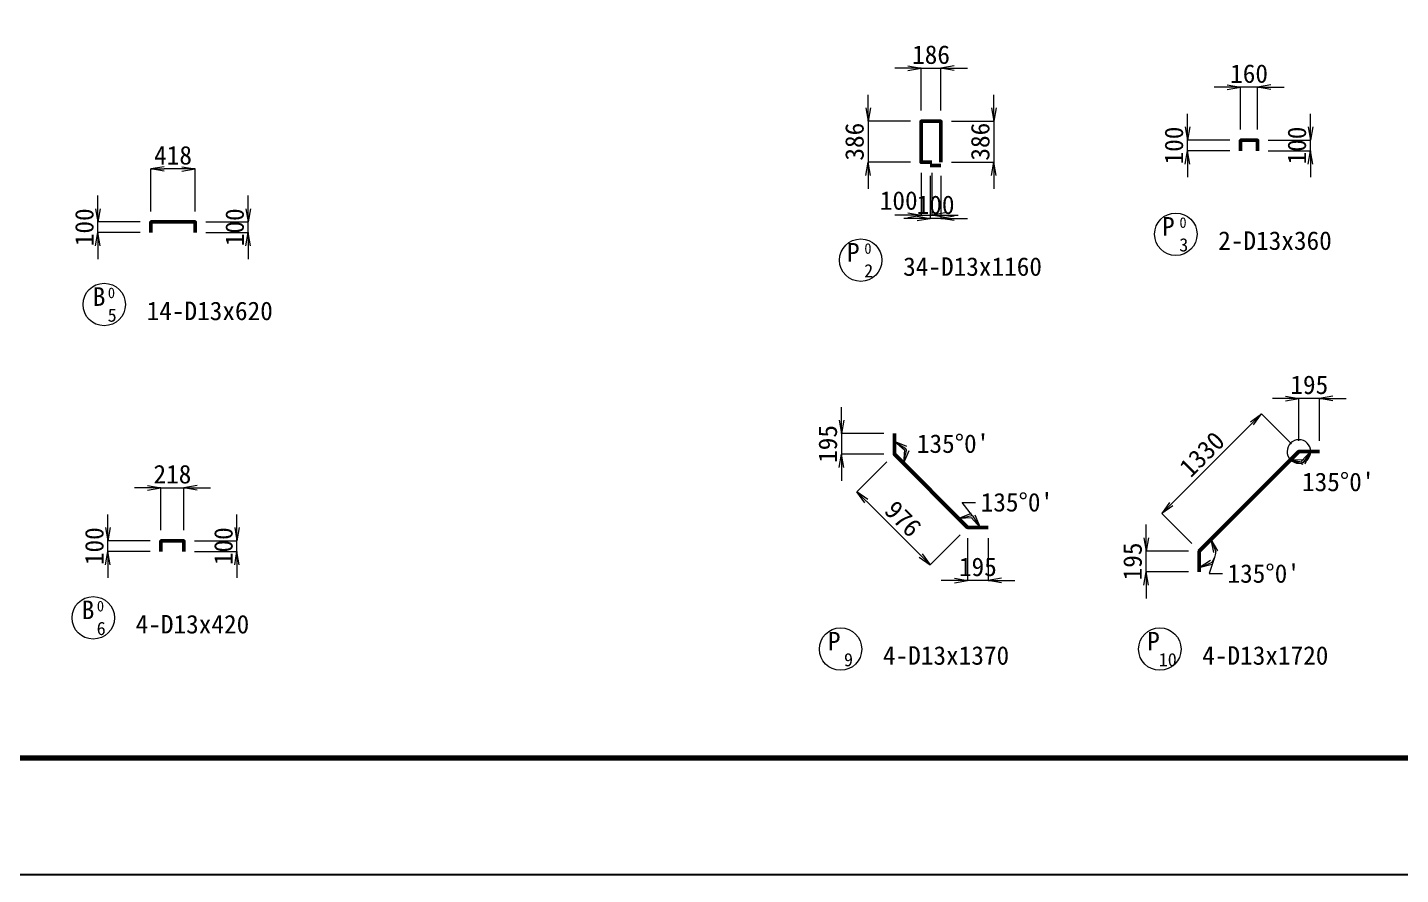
# Model space of a CAD drawing. Header units: millimetres. Extents: x 169470 to 758170, y -17820 to 11880.
# Drawn here: x 564894 to 577846, y -17820 to -9831 of the extents above; entities that cross this region are included whole.
import ezdxf
from ezdxf.enums import TextEntityAlignment as Align

# ---------------------------------------------------------------- set-up
doc = ezdxf.new("R2010")
doc.units = ezdxf.units.MM
doc.header["$LTSCALE"] = 50
doc.header["$PDSIZE"] = 300
doc.layers.get('Defpoints').update_dxf_attribs({"color": 151})
for name, color, linetype, lineweight in [('D-STR', 1, 'Continuous', 50), ('D-STR-DIM', 7, 'Continuous', 13), ('D-STR-TXT', 7, 'Continuous', 13), ('D-TTL', 2, 'Continuous', 140)]:
    doc.layers.add(name, color=color, linetype=linetype, lineweight=lineweight)
doc.styles.add('MS ゴシック', font='MS Gothic.ttf')
doc.styles.add('YOKO_GOTHIC', font='MS Gothic.ttf')
doc.dimstyles.new('DIM-50', dxfattribs={"dimscale": 50, "dimtxt": 3.5, "dimasz": 2.5, "dimexe": 0, "dimexo": 2, "dimgap": 0.8, "dimtad": 1, "dimdec": 0, "dimzin": 1, "dimdsep": 46, "dimtxsty": 'MS ゴシック', "dimblk": 'OPEN', "dimcen": 0.1, "dimclrd": 256, "dimclre": 256, "dimclrt": 256, "dimaunit": 1, "dimadec": 3, "dimazin": 0, "dimtfac": 1, "dimtdec": 0, "dimtix": 1, "dimtmove": 2, "dimatfit": 3, "dimldrblk": 'OPEN', "dimfxl": 1, "dimlwd": -1, "dimlwe": -1, "dimarcsym": 2})

# ---------------------------------------------------------------- blocks, each defined once
blk = doc.blocks.new('_Open')
at = {"color": 0, "linetype": 'ByBlock', "lineweight": -2}
for p, q in [((-1, 0.17), (0, 0)), ((-1, -0.17), (0, 0)), ((0, 0), (-1, 0))]:
    blk.add_line(p, q, dxfattribs=at)
blk = doc.blocks.new('*D2112')
at = {"layer": 'D-STR-DIM', "ltscale": 1500, "transparency": 16777216}
for p, q in [((566058, -11565), (566058, -11165)), ((566351, -11165), (566183, -11165)), ((566476, -11565), (566476, -11165))]:
    blk.add_line(p, q, dxfattribs=at)
at = {"layer": 'Defpoints', "color": 0, "ltscale": 1500, "transparency": 16777216}
for p in [(566058, -11165), (566058, -11665), (566476, -11665)]:
    blk.add_point(p, dxfattribs=at)
at = {"layer": 'D-STR-DIM', "ltscale": 1500, "transparency": 16777216, "xscale": 125, "yscale": 125, "zscale": 125, "rotation": 180}
blk.add_blockref('_Open', (566058, -11165), dxfattribs=at)
at = {"layer": 'D-STR-DIM', "ltscale": 1500, "transparency": 16777216, "xscale": 125, "yscale": 125, "zscale": 125}
blk.add_blockref('_Open', (566476, -11165), dxfattribs=at)
at = {"layer": 'D-STR-DIM', "ltscale": 1500, "transparency": 16777216, "insert": (566267, -11037), "char_height": 175, "attachment_point": 5, "style": 'MS ゴシック'}
blk.add_mtext('418', dxfattribs=at)
blk = doc.blocks.new('*D2113')
at = {"layer": 'D-STR-DIM', "ltscale": 1500, "transparency": 16777216}
for p, q in [((565558, -11540), (565558, -11415)), ((565958, -11665), (565558, -11665)), ((565558, -11765), (565558, -11665)), ((565958, -11765), (565558, -11765)), ((565558, -11890), (565558, -12015))]:
    blk.add_line(p, q, dxfattribs=at)
at = {"layer": 'Defpoints', "color": 0, "ltscale": 1500, "transparency": 16777216}
for p in [(565558, -11665), (566058, -11665), (566058, -11765)]:
    blk.add_point(p, dxfattribs=at)
at = {"layer": 'D-STR-DIM', "ltscale": 1500, "transparency": 16777216, "xscale": 125, "yscale": 125, "zscale": 125}
for p, rotation in [((565558, -11665), 270), ((565558, -11765), 90)]:
    blk.add_blockref('_Open', p, dxfattribs=dict(at, rotation=rotation))
at = {"layer": 'D-STR-DIM', "ltscale": 1500, "transparency": 16777216, "insert": (565431, -11715), "char_height": 175, "attachment_point": 5, "rotation": 90, "style": 'MS ゴシック'}
blk.add_mtext('100', dxfattribs=at)
blk = doc.blocks.new('*D2114')
at = {"layer": 'D-STR-DIM', "ltscale": 1500, "transparency": 16777216}
for p, q in [((566976, -11540), (566976, -11415)), ((566576, -11665), (566976, -11665)), ((566576, -11765), (566976, -11765)), ((566976, -11765), (566976, -11665)), ((566976, -11890), (566976, -12015))]:
    blk.add_line(p, q, dxfattribs=at)
at = {"layer": 'Defpoints', "color": 0, "ltscale": 1500, "transparency": 16777216}
for p in [(566476, -11665), (566476, -11765), (566976, -11665)]:
    blk.add_point(p, dxfattribs=at)
at = {"layer": 'D-STR-DIM', "ltscale": 1500, "transparency": 16777216, "xscale": 125, "yscale": 125, "zscale": 125}
for p, rotation in [((566976, -11665), 270), ((566976, -11765), 90)]:
    blk.add_blockref('_Open', p, dxfattribs=dict(at, rotation=rotation))
at = {"layer": 'D-STR-DIM', "ltscale": 1500, "transparency": 16777216, "insert": (566849, -11715), "char_height": 175, "attachment_point": 5, "rotation": 90, "style": 'MS ゴシック'}
blk.add_mtext('100', dxfattribs=at)
blk = doc.blocks.new('*D2115')
at = {"layer": 'D-STR-DIM', "ltscale": 1500, "transparency": 16777216}
for p, q in [((566027, -14173), (565902, -14173)), ((566152, -14573), (566152, -14173)), ((566152, -14173), (566370, -14173)), ((566370, -14573), (566370, -14173)), ((566495, -14173), (566620, -14173))]:
    blk.add_line(p, q, dxfattribs=at)
at = {"layer": 'Defpoints', "color": 0, "ltscale": 1500, "transparency": 16777216}
for p in [(566370, -14173), (566152, -14673), (566370, -14673)]:
    blk.add_point(p, dxfattribs=at)
at = {"layer": 'D-STR-DIM', "ltscale": 1500, "transparency": 16777216, "xscale": 125, "yscale": 125, "zscale": 125}
blk.add_blockref('_Open', (566152, -14173), dxfattribs=at)
at = {"layer": 'D-STR-DIM', "ltscale": 1500, "transparency": 16777216, "xscale": 125, "yscale": 125, "zscale": 125, "rotation": 180}
blk.add_blockref('_Open', (566370, -14173), dxfattribs=at)
at = {"layer": 'D-STR-DIM', "ltscale": 1500, "transparency": 16777216, "insert": (566261, -14045), "char_height": 175, "attachment_point": 5, "style": 'MS ゴシック'}
blk.add_mtext('218', dxfattribs=at)
blk = doc.blocks.new('*D2116')
at = {"layer": 'D-STR-DIM', "ltscale": 1500, "transparency": 16777216}
for p, q in [((565652, -14548), (565652, -14423)), ((566052, -14673), (565652, -14673)), ((565652, -14773), (565652, -14673)), ((566052, -14773), (565652, -14773)), ((565652, -14898), (565652, -15023))]:
    blk.add_line(p, q, dxfattribs=at)
at = {"layer": 'Defpoints', "color": 0, "ltscale": 1500, "transparency": 16777216}
for p in [(565652, -14673), (566152, -14673), (566152, -14773)]:
    blk.add_point(p, dxfattribs=at)
at = {"layer": 'D-STR-DIM', "ltscale": 1500, "transparency": 16777216, "xscale": 125, "yscale": 125, "zscale": 125}
for p, rotation in [((565652, -14673), 270), ((565652, -14773), 90)]:
    blk.add_blockref('_Open', p, dxfattribs=dict(at, rotation=rotation))
at = {"layer": 'D-STR-DIM', "ltscale": 1500, "transparency": 16777216, "insert": (565525, -14723), "char_height": 175, "attachment_point": 5, "rotation": 90, "style": 'MS ゴシック'}
blk.add_mtext('100', dxfattribs=at)
blk = doc.blocks.new('*D2036')
at = {"layer": 'D-STR-DIM', "ltscale": 1500, "transparency": 16777216}
for p, q in [((566870, -14548), (566870, -14423)), ((566470, -14673), (566870, -14673)), ((566870, -14773), (566870, -14673)), ((566470, -14773), (566870, -14773)), ((566870, -14898), (566870, -15023))]:
    blk.add_line(p, q, dxfattribs=at)
at = {"layer": 'Defpoints', "color": 0, "ltscale": 1500, "transparency": 16777216}
for p in [(566370, -14673), (566870, -14673), (566370, -14773)]:
    blk.add_point(p, dxfattribs=at)
at = {"layer": 'D-STR-DIM', "ltscale": 1500, "transparency": 16777216, "xscale": 125, "yscale": 125, "zscale": 125}
for p, rotation in [((566870, -14673), 270), ((566870, -14773), 90)]:
    blk.add_blockref('_Open', p, dxfattribs=dict(at, rotation=rotation))
at = {"layer": 'D-STR-DIM', "ltscale": 1500, "transparency": 16777216, "insert": (566743, -14723), "char_height": 175, "attachment_point": 5, "rotation": 90, "style": 'MS ゴシック'}
blk.add_mtext('100', dxfattribs=at)
blk = doc.blocks.new('*D1997')
at = {"layer": 'D-STR-DIM', "ltscale": 1500, "transparency": 16777216}
for p, q in [((572572, -13536), (572572, -13411)), ((572972, -13661), (572572, -13661)), ((572572, -13661), (572572, -13856)), ((572972, -13856), (572572, -13856)), ((572572, -13981), (572572, -14106))]:
    blk.add_line(p, q, dxfattribs=at)
at = {"layer": 'Defpoints', "color": 0, "ltscale": 1500, "transparency": 16777216}
for p in [(573072, -13661), (572572, -13856), (573072, -13856)]:
    blk.add_point(p, dxfattribs=at)
at = {"layer": 'D-STR-DIM', "ltscale": 1500, "transparency": 16777216, "xscale": 125, "yscale": 125, "zscale": 125}
for p, rotation in [((572572, -13661), 270), ((572572, -13856), 90)]:
    blk.add_blockref('_Open', p, dxfattribs=dict(at, rotation=rotation))
at = {"layer": 'D-STR-DIM', "ltscale": 1500, "transparency": 16777216, "insert": (572444, -13759), "char_height": 175, "attachment_point": 5, "rotation": 90, "style": 'MS ゴシック'}
blk.add_mtext('195', dxfattribs=at)
blk = doc.blocks.new('*D1998')
at = {"layer": 'D-STR-DIM', "ltscale": 1500, "transparency": 16777216}
for p, q in [((573762, -14646), (573762, -15046)), ((573957, -14646), (573957, -15046)), ((573637, -15046), (573512, -15046)), ((573957, -15046), (573762, -15046)), ((574082, -15046), (574207, -15046))]:
    blk.add_line(p, q, dxfattribs=at)
at = {"layer": 'Defpoints', "color": 0, "ltscale": 1500, "transparency": 16777216}
for p in [(573762, -14546), (573957, -14546), (573762, -15046)]:
    blk.add_point(p, dxfattribs=at)
at = {"layer": 'D-STR-DIM', "ltscale": 1500, "transparency": 16777216, "xscale": 125, "yscale": 125, "zscale": 125}
blk.add_blockref('_Open', (573762, -15046), dxfattribs=at)
at = {"layer": 'D-STR-DIM', "ltscale": 1500, "transparency": 16777216, "xscale": 125, "yscale": 125, "zscale": 125, "rotation": 180}
blk.add_blockref('_Open', (573957, -15046), dxfattribs=at)
at = {"layer": 'D-STR-DIM', "ltscale": 1500, "transparency": 16777216, "insert": (573859, -14919), "char_height": 175, "attachment_point": 5, "style": 'MS ゴシック'}
blk.add_mtext('195', dxfattribs=at)
blk = doc.blocks.new('*D1999')
at = {"layer": 'D-STR-DIM', "ltscale": 1500, "transparency": 16777216}
for p, q in [((573001, -13927), (572718, -14210)), ((572807, -14298), (573320, -14811)), ((573691, -14617), (573408, -14900))]:
    blk.add_line(p, q, dxfattribs=at)
at = {"layer": 'Defpoints', "color": 0, "ltscale": 1500, "transparency": 16777216}
for p in [(573072, -13856), (573762, -14546), (573408, -14900)]:
    blk.add_point(p, dxfattribs=at)
at = {"layer": 'D-STR-DIM', "ltscale": 1500, "transparency": 16777216, "xscale": 125, "yscale": 125, "zscale": 125}
for p, rotation in [((572718, -14210), 134.9999999999952), ((573408, -14900), 314.9999999999952)]:
    blk.add_blockref('_Open', p, dxfattribs=dict(at, rotation=rotation))
at = {"layer": 'D-STR-DIM', "ltscale": 1500, "transparency": 16777216, "insert": (573153, -14465), "char_height": 175, "attachment_point": 5, "rotation": 315, "style": 'MS ゴシック'}
blk.add_mtext('976', dxfattribs=at)
blk = doc.blocks.new('*D2000')
at = {"layer": 'D-STR-DIM', "ltscale": 1500, "transparency": 16777216}
blk.add_arc((573072, -13856), 121, 17.4577, 27.5423, dxfattribs=at)
at = {"layer": 'Defpoints', "color": 0, "ltscale": 1500, "transparency": 16777216}
for p in [(573072, -13661), (573072, -13856), (573072, -13856), (573157, -13771), (573762, -14546)]:
    blk.add_point(p, dxfattribs=at)
at = {"layer": 'D-STR-DIM', "ltscale": 1500, "transparency": 16777216, "xscale": 125, "yscale": 125, "zscale": 125}
for p, rotation in [((573072, -13736), 148.7711581271424), ((573157, -13941), 256.2288418728323)]:
    blk.add_blockref('_Open', p, dxfattribs=dict(at, rotation=rotation))
at = {"layer": 'D-STR-DIM', "ltscale": 1500, "transparency": 16777216, "insert": (573625, -13757), "char_height": 175, "attachment_point": 5, "style": 'MS ゴシック'}
blk.add_mtext("135°0'", dxfattribs=at)
blk = doc.blocks.new('*D2001')
at = {"layer": 'D-STR-DIM', "ltscale": 1500, "transparency": 16777216}
for p, q in [((573807, -14437), (573712, -14310)), ((573712, -14310), (573837, -14310))]:
    blk.add_line(p, q, dxfattribs=at)
blk.add_arc((573762, -14546), 118, 64.1377, 70.8623, dxfattribs=at)
at = {"layer": 'Defpoints', "color": 0, "ltscale": 1500, "transparency": 16777216}
for p in [(573072, -13856), (573762, -14428), (573762, -14546), (573762, -14546), (573957, -14546)]:
    blk.add_point(p, dxfattribs=at)
at = {"layer": 'D-STR-DIM', "ltscale": 1500, "transparency": 16777216, "xscale": 125, "yscale": 125, "zscale": 125}
for p, rotation in [((573679, -14463), 192.9311548113372), ((573880, -14546), 302.0688451886578)]:
    blk.add_blockref('_Open', p, dxfattribs=dict(at, rotation=rotation))
at = {"layer": 'D-STR-DIM', "ltscale": 1500, "transparency": 16777216, "insert": (574227, -14310), "char_height": 175, "attachment_point": 5, "style": 'MS ゴシック'}
blk.add_mtext("135°0'", dxfattribs=at)
blk = doc.blocks.new('*D2002')
at = {"layer": 'D-STR-DIM', "ltscale": 1500, "transparency": 16777216}
for p, q in [((576762, -13330), (576637, -13330)), ((576887, -13730), (576887, -13330)), ((577082, -13330), (576887, -13330)), ((577082, -13730), (577082, -13330)), ((577207, -13330), (577332, -13330))]:
    blk.add_line(p, q, dxfattribs=at)
at = {"layer": 'Defpoints', "color": 0, "ltscale": 1500, "transparency": 16777216}
for p in [(576887, -13330), (576887, -13830), (577082, -13830)]:
    blk.add_point(p, dxfattribs=at)
at = {"layer": 'D-STR-DIM', "ltscale": 1500, "transparency": 16777216, "xscale": 125, "yscale": 125, "zscale": 125}
blk.add_blockref('_Open', (576887, -13330), dxfattribs=at)
at = {"layer": 'D-STR-DIM', "ltscale": 1500, "transparency": 16777216, "xscale": 125, "yscale": 125, "zscale": 125, "rotation": 180}
blk.add_blockref('_Open', (577082, -13330), dxfattribs=at)
at = {"layer": 'D-STR-DIM', "ltscale": 1500, "transparency": 16777216, "insert": (576985, -13202), "char_height": 175, "attachment_point": 5, "style": 'MS ゴシック'}
blk.add_mtext('195', dxfattribs=at)
blk = doc.blocks.new('*D2003')
at = {"layer": 'D-STR-DIM', "ltscale": 1500, "transparency": 16777216}
for p, q in [((575447, -14645), (575447, -14520)), ((575847, -14770), (575447, -14770)), ((575447, -14965), (575447, -14770)), ((575847, -14965), (575447, -14965)), ((575447, -15090), (575447, -15215))]:
    blk.add_line(p, q, dxfattribs=at)
at = {"layer": 'Defpoints', "color": 0, "ltscale": 1500, "transparency": 16777216}
for p in [(575447, -14770), (575947, -14770), (575947, -14965)]:
    blk.add_point(p, dxfattribs=at)
at = {"layer": 'D-STR-DIM', "ltscale": 1500, "transparency": 16777216, "xscale": 125, "yscale": 125, "zscale": 125}
for p, rotation in [((575447, -14770), 270), ((575447, -14965), 90)]:
    blk.add_blockref('_Open', p, dxfattribs=dict(at, rotation=rotation))
at = {"layer": 'D-STR-DIM', "ltscale": 1500, "transparency": 16777216, "insert": (575319, -14867), "char_height": 175, "attachment_point": 5, "rotation": 90, "style": 'MS ゴシック'}
blk.add_mtext('195', dxfattribs=at)
blk = doc.blocks.new('*D2004')
at = {"layer": 'D-STR-DIM', "ltscale": 1500, "transparency": 16777216}
for p, q in [((576445, -13564), (575682, -14328)), ((576816, -13759), (576533, -13476)), ((575876, -14699), (575593, -14416))]:
    blk.add_line(p, q, dxfattribs=at)
at = {"layer": 'Defpoints', "color": 0, "ltscale": 1500, "transparency": 16777216}
for p in [(576887, -13830), (575593, -14416), (575947, -14770)]:
    blk.add_point(p, dxfattribs=at)
at = {"layer": 'D-STR-DIM', "ltscale": 1500, "transparency": 16777216, "xscale": 125, "yscale": 125, "zscale": 125}
for p, rotation in [((576533, -13476), 44.99999999999824), ((575593, -14416), 224.9999999999982)]:
    blk.add_blockref('_Open', p, dxfattribs=dict(at, rotation=rotation))
at = {"layer": 'D-STR-DIM', "ltscale": 1500, "transparency": 16777216, "insert": (575973, -13856), "char_height": 175, "attachment_point": 5, "rotation": 45, "style": 'MS ゴシック'}
blk.add_mtext('1330', dxfattribs=at)
blk = doc.blocks.new('*D2005')
at = {"layer": 'D-STR-DIM', "ltscale": 1500, "transparency": 16777216}
blk.add_arc((576887, -13830), 111, 293.2737, 291.7263, dxfattribs=at)
at = {"layer": 'Defpoints', "color": 0, "ltscale": 1500, "transparency": 16777216}
for p in [(576887, -13830), (576887, -13830), (577082, -13830), (576887, -13941), (575947, -14770)]:
    blk.add_point(p, dxfattribs=at)
at = {"layer": 'D-STR-DIM', "ltscale": 1500, "transparency": 16777216, "xscale": 125, "yscale": 125, "zscale": 125}
for p, rotation in [((576998, -13830), 55.86313446760291), ((576808, -13908), 169.1368655324021)]:
    blk.add_blockref('_Open', p, dxfattribs=dict(at, rotation=rotation))
at = {"layer": 'D-STR-DIM', "ltscale": 1500, "transparency": 16777216, "insert": (577258, -14118), "char_height": 175, "attachment_point": 5, "style": 'MS ゴシック'}
blk.add_mtext("135°0'", dxfattribs=at)
blk = doc.blocks.new('*D2006')
at = {"layer": 'D-STR-DIM', "ltscale": 1500, "transparency": 16777216}
for p, q in [((576092, -14830), (576040, -14982)), ((576040, -14982), (576165, -14982))]:
    blk.add_line(p, q, dxfattribs=at)
blk.add_arc((575947, -14770), 157, 317.0009, 357.9991, dxfattribs=at)
at = {"layer": 'Defpoints', "color": 0, "ltscale": 1500, "transparency": 16777216}
for p in [(576887, -13830), (575947, -14770), (575947, -14770), (576058, -14881), (575947, -14965)]:
    blk.add_point(p, dxfattribs=at)
at = {"layer": 'D-STR-DIM', "ltscale": 1500, "transparency": 16777216, "xscale": 125, "yscale": 125, "zscale": 125}
for p, rotation in [((576058, -14659), 111.4995533495824), ((575947, -14927), 203.5004466504116)]:
    blk.add_blockref('_Open', p, dxfattribs=dict(at, rotation=rotation))
at = {"layer": 'D-STR-DIM', "ltscale": 1500, "transparency": 16777216, "insert": (576555, -14982), "char_height": 175, "attachment_point": 5, "style": 'MS ゴシック'}
blk.add_mtext("135°0'", dxfattribs=at)
blk = doc.blocks.new('*D1761')
at = {"layer": 'D-STR-DIM', "transparency": 16777216}
for p, q in [((573199, -10215), (573074, -10215)), ((573324, -10615), (573324, -10215)), ((573324, -10215), (573510, -10215)), ((573510, -10615), (573510, -10215)), ((573635, -10215), (573760, -10215))]:
    blk.add_line(p, q, dxfattribs=at)
at = {"layer": 'Defpoints', "color": 0, "transparency": 16777216}
for p in [(573510, -10215), (573324, -10715), (573510, -10715)]:
    blk.add_point(p, dxfattribs=at)
at = {"layer": 'D-STR-DIM', "transparency": 16777216, "xscale": 125, "yscale": 125, "zscale": 125}
blk.add_blockref('_Open', (573324, -10215), dxfattribs=at)
at = {"layer": 'D-STR-DIM', "transparency": 16777216, "xscale": 125, "yscale": 125, "zscale": 125, "rotation": 180}
blk.add_blockref('_Open', (573510, -10215), dxfattribs=at)
at = {"layer": 'D-STR-DIM', "transparency": 16777216, "insert": (573417, -10088), "char_height": 175, "attachment_point": 5, "style": 'MS ゴシック'}
blk.add_mtext('186', dxfattribs=at)
blk = doc.blocks.new('*D1762')
at = {"layer": 'D-STR-DIM', "transparency": 16777216}
for p, q in [((572824, -10590), (572824, -10465)), ((573224, -10715), (572824, -10715)), ((572824, -10715), (572824, -11101)), ((573224, -11101), (572824, -11101)), ((572824, -11226), (572824, -11351))]:
    blk.add_line(p, q, dxfattribs=at)
at = {"layer": 'Defpoints', "color": 0, "transparency": 16777216}
for p in [(573324, -10715), (572824, -11101), (573324, -11101)]:
    blk.add_point(p, dxfattribs=at)
at = {"layer": 'D-STR-DIM', "transparency": 16777216, "xscale": 125, "yscale": 125, "zscale": 125}
for p, rotation in [((572824, -10715), 270), ((572824, -11101), 90)]:
    blk.add_blockref('_Open', p, dxfattribs=dict(at, rotation=rotation))
at = {"layer": 'D-STR-DIM', "transparency": 16777216, "insert": (572696, -10908), "char_height": 175, "attachment_point": 5, "rotation": 90, "style": 'MS ゴシック'}
blk.add_mtext('386', dxfattribs=at)
blk = doc.blocks.new('*D1763')
at = {"layer": 'D-STR-DIM', "transparency": 16777216}
for p, q in [((574010, -10590), (574010, -10465)), ((573610, -10715), (574010, -10715)), ((574010, -10715), (574010, -11101)), ((573610, -11101), (574010, -11101)), ((574010, -11226), (574010, -11351))]:
    blk.add_line(p, q, dxfattribs=at)
at = {"layer": 'Defpoints', "color": 0, "transparency": 16777216}
for p in [(573510, -10715), (573510, -11101), (574010, -11101)]:
    blk.add_point(p, dxfattribs=at)
at = {"layer": 'D-STR-DIM', "transparency": 16777216, "xscale": 125, "yscale": 125, "zscale": 125}
for p, rotation in [((574010, -10715), 270), ((574010, -11101), 90)]:
    blk.add_blockref('_Open', p, dxfattribs=dict(at, rotation=rotation))
at = {"layer": 'D-STR-DIM', "transparency": 16777216, "insert": (573882, -10908), "char_height": 175, "attachment_point": 5, "rotation": 90, "style": 'MS ゴシック'}
blk.add_mtext('386', dxfattribs=at)
blk = doc.blocks.new('*D1764')
at = {"layer": 'D-STR-DIM', "transparency": 16777216}
for p, q in [((573324, -11201), (573324, -11601)), ((573424, -11201), (573424, -11601)), ((573199, -11601), (573074, -11601)), ((573324, -11601), (573424, -11601)), ((573549, -11601), (573674, -11601))]:
    blk.add_line(p, q, dxfattribs=at)
at = {"layer": 'Defpoints', "color": 0, "transparency": 16777216}
for p in [(573324, -11101), (573424, -11101), (573424, -11601)]:
    blk.add_point(p, dxfattribs=at)
at = {"layer": 'D-STR-DIM', "transparency": 16777216, "xscale": 125, "yscale": 125, "zscale": 125}
blk.add_blockref('_Open', (573324, -11601), dxfattribs=at)
at = {"layer": 'D-STR-DIM', "transparency": 16777216, "xscale": 125, "yscale": 125, "zscale": 125, "rotation": 180}
blk.add_blockref('_Open', (573424, -11601), dxfattribs=at)
at = {"layer": 'D-STR-DIM', "transparency": 16777216, "insert": (573112, -11464), "char_height": 175, "attachment_point": 5, "style": 'MS ゴシック'}
blk.add_mtext('100', dxfattribs=at)
blk = doc.blocks.new('*D1765')
at = {"layer": 'D-STR-DIM', "transparency": 16777216}
for p, q in [((573410, -11231), (573410, -11631)), ((573510, -11231), (573510, -11631)), ((573285, -11631), (573160, -11631)), ((573510, -11631), (573410, -11631)), ((573635, -11631), (573760, -11631))]:
    blk.add_line(p, q, dxfattribs=at)
at = {"layer": 'Defpoints', "color": 0, "transparency": 16777216}
for p in [(573410, -11131), (573510, -11131), (573410, -11631)]:
    blk.add_point(p, dxfattribs=at)
at = {"layer": 'D-STR-DIM', "transparency": 16777216, "xscale": 125, "yscale": 125, "zscale": 125}
blk.add_blockref('_Open', (573410, -11631), dxfattribs=at)
at = {"layer": 'D-STR-DIM', "transparency": 16777216, "xscale": 125, "yscale": 125, "zscale": 125, "rotation": 180}
blk.add_blockref('_Open', (573510, -11631), dxfattribs=at)
at = {"layer": 'D-STR-DIM', "transparency": 16777216, "insert": (573460, -11504), "char_height": 175, "attachment_point": 5, "style": 'MS ゴシック'}
blk.add_mtext('100', dxfattribs=at)
blk = doc.blocks.new('*D1758')
at = {"layer": 'D-STR-DIM', "transparency": 16777216}
for p, q in [((576212, -10394), (576087, -10394)), ((576337, -10794), (576337, -10394)), ((576497, -10394), (576337, -10394)), ((576497, -10794), (576497, -10394)), ((576622, -10394), (576747, -10394))]:
    blk.add_line(p, q, dxfattribs=at)
at = {"layer": 'Defpoints', "color": 0, "transparency": 16777216}
for p in [(576337, -10394), (576337, -10894), (576497, -10894)]:
    blk.add_point(p, dxfattribs=at)
at = {"layer": 'D-STR-DIM', "transparency": 16777216, "xscale": 125, "yscale": 125, "zscale": 125}
blk.add_blockref('_Open', (576337, -10394), dxfattribs=at)
at = {"layer": 'D-STR-DIM', "transparency": 16777216, "xscale": 125, "yscale": 125, "zscale": 125, "rotation": 180}
blk.add_blockref('_Open', (576497, -10394), dxfattribs=at)
at = {"layer": 'D-STR-DIM', "transparency": 16777216, "insert": (576417, -10267), "char_height": 175, "attachment_point": 5, "style": 'MS ゴシック'}
blk.add_mtext('160', dxfattribs=at)
blk = doc.blocks.new('*D1759')
at = {"layer": 'D-STR-DIM', "transparency": 16777216}
for p, q in [((575837, -10769), (575837, -10644)), ((576237, -10894), (575837, -10894)), ((575837, -10994), (575837, -10894)), ((576237, -10994), (575837, -10994)), ((575837, -11119), (575837, -11244))]:
    blk.add_line(p, q, dxfattribs=at)
at = {"layer": 'Defpoints', "color": 0, "transparency": 16777216}
for p in [(575837, -10894), (576337, -10894), (576337, -10994)]:
    blk.add_point(p, dxfattribs=at)
at = {"layer": 'D-STR-DIM', "transparency": 16777216, "xscale": 125, "yscale": 125, "zscale": 125}
for p, rotation in [((575837, -10894), 270), ((575837, -10994), 90)]:
    blk.add_blockref('_Open', p, dxfattribs=dict(at, rotation=rotation))
at = {"layer": 'D-STR-DIM', "transparency": 16777216, "insert": (575709, -10944), "char_height": 175, "attachment_point": 5, "rotation": 90, "style": 'MS ゴシック'}
blk.add_mtext('100', dxfattribs=at)
blk = doc.blocks.new('*D1760')
at = {"layer": 'D-STR-DIM', "transparency": 16777216}
for p, q in [((576997, -10769), (576997, -10644)), ((576597, -10894), (576997, -10894)), ((576597, -10994), (576997, -10994)), ((576997, -10994), (576997, -10894)), ((576997, -11119), (576997, -11244))]:
    blk.add_line(p, q, dxfattribs=at)
at = {"layer": 'Defpoints', "color": 0, "transparency": 16777216}
for p in [(576497, -10894), (576497, -10994), (576997, -10894)]:
    blk.add_point(p, dxfattribs=at)
at = {"layer": 'D-STR-DIM', "transparency": 16777216, "xscale": 125, "yscale": 125, "zscale": 125}
for p, rotation in [((576997, -10894), 270), ((576997, -10994), 90)]:
    blk.add_blockref('_Open', p, dxfattribs=dict(at, rotation=rotation))
at = {"layer": 'D-STR-DIM', "transparency": 16777216, "insert": (576869, -10944), "char_height": 175, "attachment_point": 5, "rotation": 90, "style": 'MS ゴシック'}
blk.add_mtext('100', dxfattribs=at)

msp = doc.modelspace()

# ---------------------------------------------------------------- linework, layer by layer
at = {"layer": 'D-STR'}
msp.add_line((573509.87, -11131.15), (573409.87, -11131.15), dxfattribs=at)
for points in [[(573509.87, -11101.15), (573509.87, -10715.15), (573323.87, -10715.15), (573323.87, -11101.15), (573423.87, -11101.15)], [(576496.87, -10994.14), (576496.87, -10894.14), (576336.87, -10894.14), (576336.87, -10994.14)], [(566476.02, -11764.52), (566476.02, -11664.52), (566058.02, -11664.52), (566058.02, -11764.52)], [(573071.87, -13661.2), (573071.87, -13856.2), (573761.87, -14546.2), (573956.87, -14546.2)], [(577082.02, -13829.6), (576887.02, -13829.6), (575946.73, -14769.89), (575946.73, -14964.89)], [(566370.02, -14772.78), (566370.02, -14672.78), (566152.02, -14672.78), (566152.02, -14772.78)]]:
    msp.add_lwpolyline(points, dxfattribs=at)
at = {"layer": 'D-STR-TXT'}
for centre in [(575725.92, -11780.77), (572563.52, -15693.64), (575575.05, -15693.64)]:
    msp.add_circle(centre, 200, dxfattribs=at)
at = {"layer": 'D-STR-TXT', "color": 4}
for centre in [(572753.87, -12025.62), (565617.76, -12443.64), (565514.18, -15398.68)]:
    msp.add_circle(centre, 200, dxfattribs=at)
at = {"layer": 'D-TTL'}
msp.add_lwpolyline([(548944.53, 10780), (548944.53, -16720), (588944.53, -16720), (588944.53, 10780)], close=True, dxfattribs=at)
at = {"layer": 'Defpoints', "color": 1}
msp.add_lwpolyline([(547919.53, 11880), (547919.53, -17820), (589969.53, -17820), (589969.53, 11880)], close=True, dxfattribs=at)

# ---------------------------------------------------------------- texts
at = {"layer": 'D-STR-TXT', "style": 'YOKO_GOTHIC'}
for s, height, p in [('P', 175, (575655.86, -11705.77)), ('3', 125, (575800.92, -11880.77)), ('P ', 175, (572563.52, -15618.64)), ('P ', 175, (575575.05, -15618.64)), ('9', 125, (572638.52, -15793.64)), ('10', 125, (575650.05, -15793.64))]:
    msp.add_text(s, height=height, dxfattribs=at).set_placement(p, align=Align.MIDDLE_CENTER)
msp.add_text('0', height=100, dxfattribs=at).set_placement((575794.04, -11720.58), align=Align.CENTER)
for s, p in [('2-D13x360', (576125.92, -11980.77)), ('4-D13x1370', (572963.52, -15893.64)), ('4-D13x1720', (575975.05, -15893.64))]:
    msp.add_text(s, height=175, dxfattribs=at).set_placement(p, align=Align.BOTTOM_LEFT)
at = {"layer": 'D-STR-TXT', "color": 4, "style": 'YOKO_GOTHIC'}
for s, height, p in [('P', 175, (572683.81, -11950.62)), ('2', 125, (572828.87, -12125.62)), ('B', 175, (565569.83, -12368.63)), ('5', 125, (565692.76, -12543.64)), ('B', 175, (565465.49, -15323.66)), ('6', 125, (565589.18, -15498.68))]:
    msp.add_text(s, height=height, dxfattribs=at).set_placement(p, align=Align.MIDDLE_CENTER)
for p in [(572821.99, -11965.44), (565685.88, -12383.45), (565582.3, -15338.49)]:
    msp.add_text('0', height=100, dxfattribs=at).set_placement(p, align=Align.CENTER)
for s, p in [('34-D13x1160', (573153.87, -12225.62)), ('14-D13x620', (566017.76, -12643.64)), ('4-D13x420', (565914.18, -15598.68))]:
    msp.add_text(s, height=175, dxfattribs=at).set_placement(p, align=Align.BOTTOM_LEFT)

# ---------------------------------------------------------------- dimensions: what is measured, and where the dimension line sits
at = {"layer": 'D-STR-DIM'}
for base, p1, p2, picture, middle in [((573509.87, -10215.15), (573323.87, -10715.15), (573509.87, -10715.15), '*D1761', (573416.87, -10087.65)), ((576336.87, -10394.14), (576496.87, -10894.14), (576336.87, -10894.14), '*D1758', (576416.87, -10266.64)), ((573409.87, -11631.15), (573509.87, -11131.15), (573409.87, -11131.15), '*D1765', (573459.87, -11503.65))]:
    dim = msp.add_linear_dim(base=base, p1=p1, p2=p2, dimstyle='DIM-50', dxfattribs=at)
    dim.commit()
    dim.dimension.update_dxf_attribs({"geometry": picture, "text_midpoint": middle})
for base, p1, p2, picture, middle in [((572823.87, -11101.15), (573323.87, -10715.15), (573323.87, -11101.15), '*D1762', (572696.37, -10908.15)), ((574009.87, -11101.15), (573509.87, -10715.15), (573509.87, -11101.15), '*D1763', (573882.37, -10908.15)), ((575836.87, -10894.14), (576336.87, -10994.14), (576336.87, -10894.14), '*D1759', (575709.37, -10944.14)), ((576996.87, -10894.14), (576496.87, -10994.14), (576496.87, -10894.14), '*D1760', (576869.37, -10944.14))]:
    dim = msp.add_linear_dim(base=base, p1=p1, p2=p2, angle=90, dimstyle='DIM-50', dxfattribs=at)
    dim.commit()
    dim.dimension.update_dxf_attribs({"geometry": picture, "text_midpoint": middle})
at = {"layer": 'D-STR-DIM', "ltscale": 1500}
for base, p1, p2, picture, middle in [((566058.02, -11164.52), (566476.02, -11664.52), (566058.02, -11664.52), '*D2112', (566267.02, -11037.02)), ((576887.02, -13329.6), (577082.02, -13829.6), (576887.02, -13829.6), '*D2002', (576984.52, -13202.1)), ((566370.02, -14172.78), (566152.02, -14672.78), (566370.02, -14672.78), '*D2115', (566261.02, -14045.28)), ((573761.87, -15046.2), (573956.87, -14546.2), (573761.87, -14546.2), '*D1998', (573859.37, -14918.7))]:
    dim = msp.add_linear_dim(base=base, p1=p1, p2=p2, dimstyle='DIM-50', dxfattribs=at)
    dim.commit()
    dim.dimension.update_dxf_attribs({"geometry": picture, "text_midpoint": middle})
at = {"layer": 'D-STR-DIM'}
dim = msp.add_linear_dim(base=(573423.87, -11601.15), p1=(573323.87, -11101.15), p2=(573423.87, -11101.15), dimstyle='DIM-50', dxfattribs=at)
dim.commit()
dim.dimension.update_dxf_attribs({"geometry": '*D1764', "text_midpoint": (573112.16, -11463.65), "dimtype": 160})
at = {"layer": 'D-STR-DIM', "ltscale": 1500}
for base, p1, p2, picture, middle in [((565558.02, -11664.52), (566058.02, -11764.52), (566058.02, -11664.52), '*D2113', (565430.52, -11714.52)), ((566976.02, -11664.52), (566476.02, -11764.52), (566476.02, -11664.52), '*D2114', (566848.52, -11714.52)), ((572571.87, -13856.2), (573071.87, -13661.2), (573071.87, -13856.2), '*D1997', (572444.37, -13758.7)), ((565652.02, -14672.78), (566152.02, -14772.78), (566152.02, -14672.78), '*D2116', (565524.52, -14722.78)), ((566870.02, -14672.78), (566370.02, -14772.78), (566370.02, -14672.78), '*D2036', (566742.52, -14722.78)), ((575446.73, -14769.89), (575946.73, -14964.89), (575946.73, -14769.89), '*D2003', (575319.23, -14867.39))]:
    dim = msp.add_linear_dim(base=base, p1=p1, p2=p2, angle=90, dimstyle='DIM-50', dxfattribs=at)
    dim.commit()
    dim.dimension.update_dxf_attribs({"geometry": picture, "text_midpoint": middle})
for p1, p2, picture, middle in [((576887.02, -13829.6), (575946.73, -14769.89), '*D2004', (575973.16, -13856.04)), ((573071.87, -13856.2), (573761.87, -14546.2), '*D1999', (573153.48, -14464.59))]:
    dim = msp.add_aligned_dim(p1=p1, p2=p2, distance=-500, dimstyle='DIM-50', dxfattribs=at)
    dim.commit()
    dim.dimension.update_dxf_attribs({"geometry": picture, "text_midpoint": middle})
for base, line1, line2, picture, middle in [((573157.11, -13770.95), ((573071.87, -13856.2), (573761.87, -14546.2)), ((573071.87, -13661.2), (573071.87, -13856.2)), '*D2000', (573624.83, -13757.44)), ((576887.02, -13940.97), ((577082.02, -13829.6), (576887.02, -13829.6)), ((576887.02, -13829.6), (575946.73, -14769.89)), '*D2005', (577257.87, -14117.97)), ((573761.87, -14428.48), ((573761.87, -14546.2), (573956.87, -14546.2)), ((573071.87, -13856.2), (573761.87, -14546.2)), '*D2001', (574227.2, -14310.41)), ((576057.56, -14880.72), ((576887.02, -13829.6), (575946.73, -14769.89)), ((575946.73, -14769.89), (575946.73, -14964.89)), '*D2006', (576555.21, -14982.25))]:
    dim = msp.add_angular_dim_2l(base=base, line1=line1, line2=line2, dimstyle='DIM-50', override={"dimadec": 1, "dimtmove": 1}, dxfattribs=at)
    dim.commit()
    dim.dimension.update_dxf_attribs({"geometry": picture, "text_midpoint": middle, "dimtype": 162})

doc.saveas('drawing.dxf')
